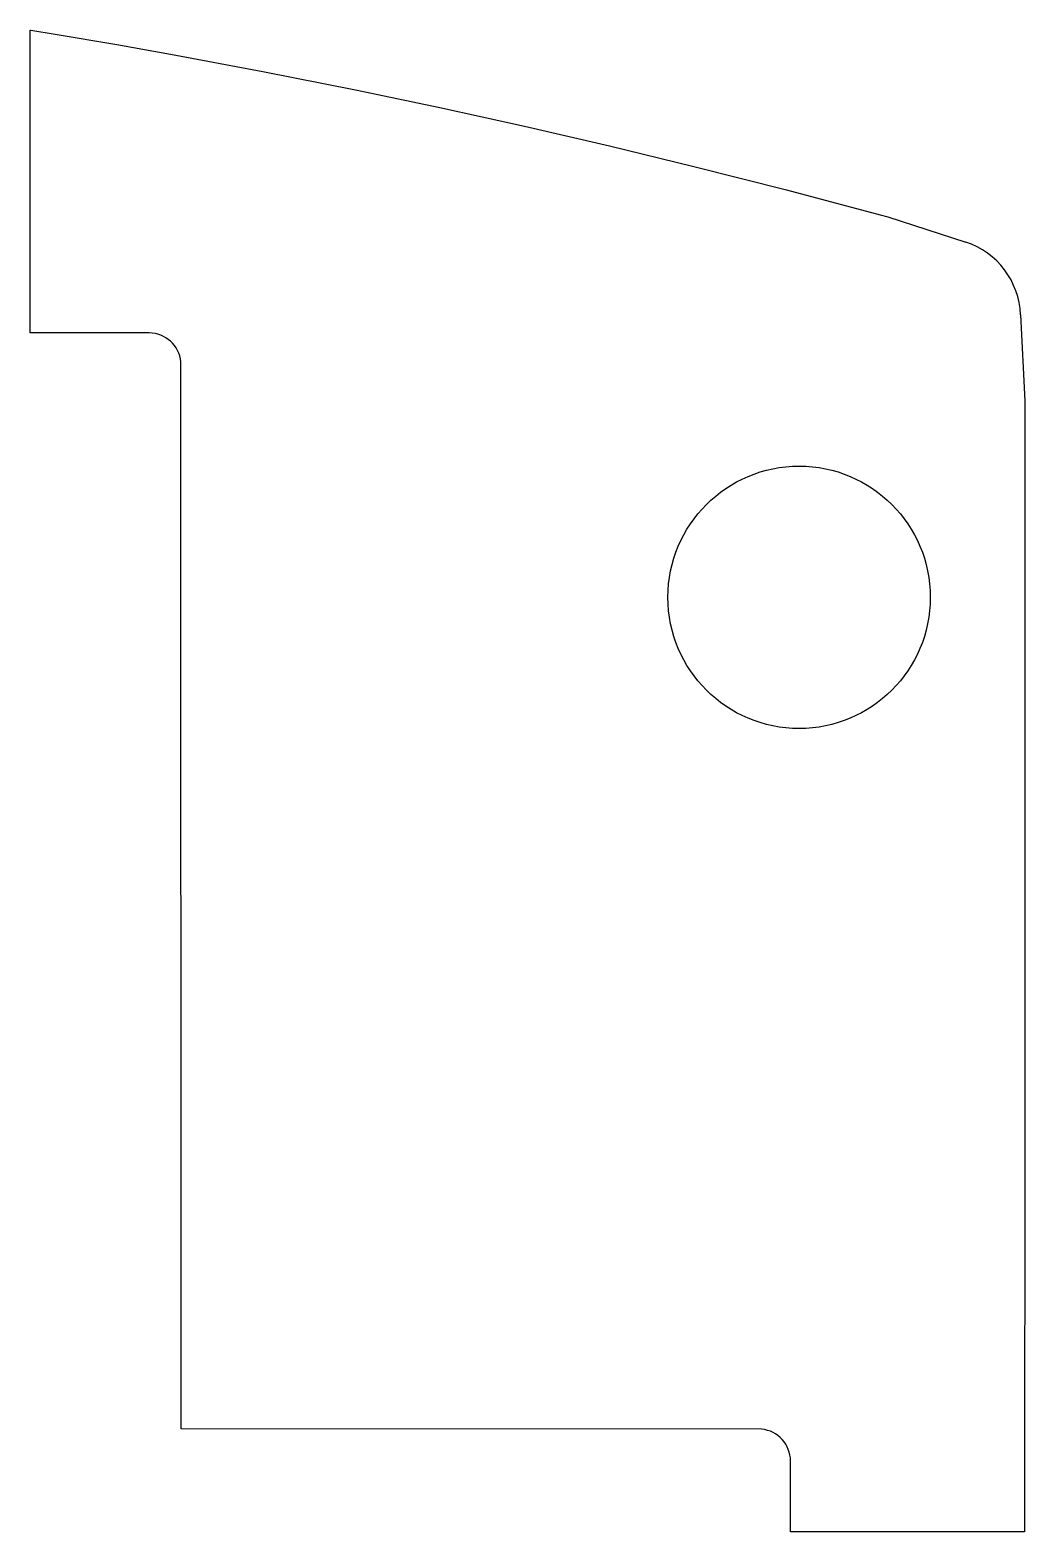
# Model space of a CAD drawing. Header units: millimetres. Extents: x 166.3 to 197.4, y -62.7 to -15.8.
import ezdxf

# ---------------------------------------------------------------- set-up
doc = ezdxf.new("R2010")
doc.units = ezdxf.units.MM

msp = doc.modelspace()

# ---------------------------------------------------------------- linework, layer by layer
for p, q in [((166.301, -25.241), (166.301, -15.778)), ((166.301, -15.778), (166.324, -15.78)), ((166.324, -15.78), (167.086, -15.906)), ((167.086, -15.906), (169.01, -16.234)), ((169.01, -16.234), (170.694, -16.534)), ((170.694, -16.534), (173.582, -17.073)), ((173.582, -17.073), (176.469, -17.646)), ((176.469, -17.646), (179.115, -18.201)), ((179.115, -18.201), (181.761, -18.784)), ((181.761, -18.784), (184.408, -19.395)), ((184.408, -19.395), (187.054, -20.036)), ((187.054, -20.036), (189.941, -20.768)), ((189.941, -20.768), (192.872, -21.547)), ((192.872, -21.547), (193.112, -21.618)), ((193.112, -21.618), (195.55, -22.402)), ((197.263, -24.675), (197.398, -27.357)), ((170.02, -25.242), (166.301, -25.241)), ((171.021, -59.482), (171.015, -26.144)), ((197.398, -27.357), (197.399, -49.267)), ((197.399, -49.267), (197.391, -49.785)), ((197.391, -49.785), (197.386, -62.699)), ((189.168, -59.488), (171.021, -59.482)), ((190.071, -62.699), (190.07, -60.483)), ((197.386, -62.699), (190.071, -62.699))]:
    msp.add_line(p, q)
for centre, radius, start, end in [((194.762, -24.778), 2.503, 2.3613, 71.6307), ((170.02, -26.242), 1, 5.625, 90), ((189.07, -60.483), 1, 0, 84.375)]:
    msp.add_arc(centre, radius, start, end)
at = {"layer": 'RECESS_UNDERSIDE_0.6'}
msp.add_circle((190.34, -33.5), 4.1, dxfattribs=at)

doc.saveas('drawing.dxf')
